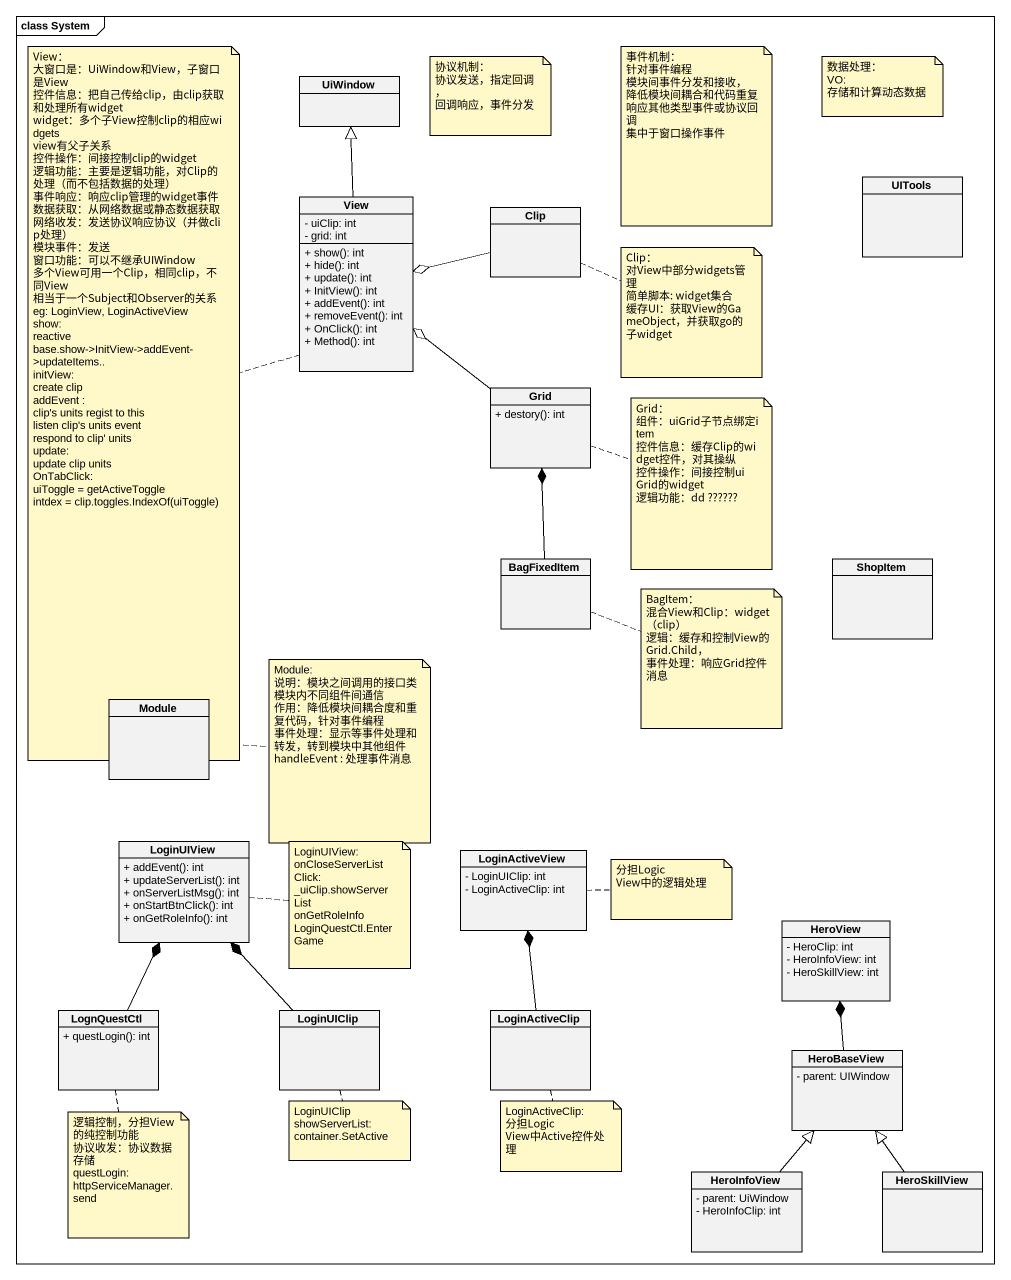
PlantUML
@startuml
mainframe class System
hide circle
hide empty members
skinparam classAttributeIconSize 0
class UiWindow
class UITools
class View {
  - uiClip: int
  - grid: int
  + show(): int
  + hide(): int
  + update(): int
  + InitView(): int
  + addEvent(): int
  + removeEvent(): int
  + OnClick(): int
  + Method(): int
}
class Clip
class Grid {
  + destory(): int
}
class BagFixedItem
class ShopItem
class Module
class LoginUIView {
  + addEvent(): int
  + updateServerList(): int
  + onServerListMsg(): int
  + onStartBtnClick(): int
  + onGetRoleInfo(): int
}
class LoginActiveView {
  - LoginUIClip: int
  - LoginActiveClip: int
}
class HeroView {
  - HeroClip: int
  - HeroInfoView: int
  - HeroSkillView: int
}
class LognQuestCtl {
  + questLogin(): int
}
class LoginUIClip
class LoginActiveClip
class HeroBaseView {
  - parent: UIWindow
}
class HeroInfoView {
  - parent: UiWindow
  - HeroInfoClip: int
}
class HeroSkillView
View -up-|> UiWindow
Clip -left-o View
Grid -up-o View
BagFixedItem -up-* Grid
LognQuestCtl -up-* LoginUIView
LoginUIClip -up-* LoginUIView
LoginActiveClip -up-* LoginActiveView
HeroBaseView -up-* HeroView
HeroInfoView -up-|> HeroBaseView
HeroSkillView -up-|> HeroBaseView
note left of View
  View：
  大窗口是：UiWindow和View，子窗口是View
  控件信息：把自己传给clip，由clip获取和处理所有widget
  widget：多个子View控制clip的相应widgets
  view有父子关系
  控件操作：间接控制clip的widget
  逻辑功能：主要是逻辑功能，对Clip的处理（而不包括数据的处理）
  事件响应：响应clip管理的widget事件
  数据获取：从网络数据或静态数据获取
  网络收发：发送协议响应协议（并做clip处理）
  模块事件：发送
  窗口功能：可以不继承UIWindow
  多个View可用一个Clip，相同clip，不同View
  相当于一个Subject和Observer的关系
  eg: LoginView, LoginActiveView
  show:
  reactive
  base.show->InitView->addEvent->updateItems..
  initView:
  create clip
  addEvent :
  clip's units regist to this
  listen clip's units event
  respond to clip' units
  update:
  update clip units
  OnTabClick:
  uiToggle = getActiveToggle
  intdex = clip.toggles.IndexOf(uiToggle)
end note
note as N2
  事件机制：
  针对事件编程
  模块间事件分发和接收，
  降低模块间耦合和代码重复
  响应其他类型事件或协议回调
  集中于窗口操作事件
end note
note as N3
  协议机制：
  协议发送，指定回调，
  回调响应，事件分发
end note
note as N4
  数据处理：
  VO: 存储和计算动态数据
end note
note right of Clip
  Clip：
  对View中部分widgets管理
  简单脚本: widget集合
  缓存UI：获取View的GameObject，并获取go的子widget
end note
note right of Grid
  Grid：
  组件：uiGrid子节点绑定item
  控件信息：缓存Clip的widget控件，对其操纵
  控件操作：间接控制uiGrid的widget
  逻辑功能：dd ??????
end note
note right of BagFixedItem
  BagItem：
  混合View和Clip：widget（clip）
  逻辑：缓存和控制View的Grid.Child，
  事件处理：响应Grid控件消息
end note
note right of Module
  Module:
  说明：模块之间调用的接口类
  模块内不同组件间通信
  作用：降低模块间耦合度和重复代码，针对事件编程
  事件处理：显示等事件处理和转发，转到模块中其他组件
  handleEvent : 处理事件消息
end note
note right of LoginUIView
  LoginUIView:
  onCloseServerListClick:
  _uiClip.showServerList
  onGetRoleInfo
  LoginQuestCtl.EnterGame
end note
note right of LoginActiveView : 分担LogicView中的逻辑处理
note bottom of LognQuestCtl
  逻辑控制，分担View的纯控制功能
  协议收发：协议数据存储
  questLogin:
  httpServiceManager.send
end note
note bottom of LoginUIClip
  LoginUIClip
  showServerList: container.SetActive
end note
note bottom of LoginActiveClip
  LoginActiveClip:
  分担LogicView中Active控件处理
end note
@enduml
